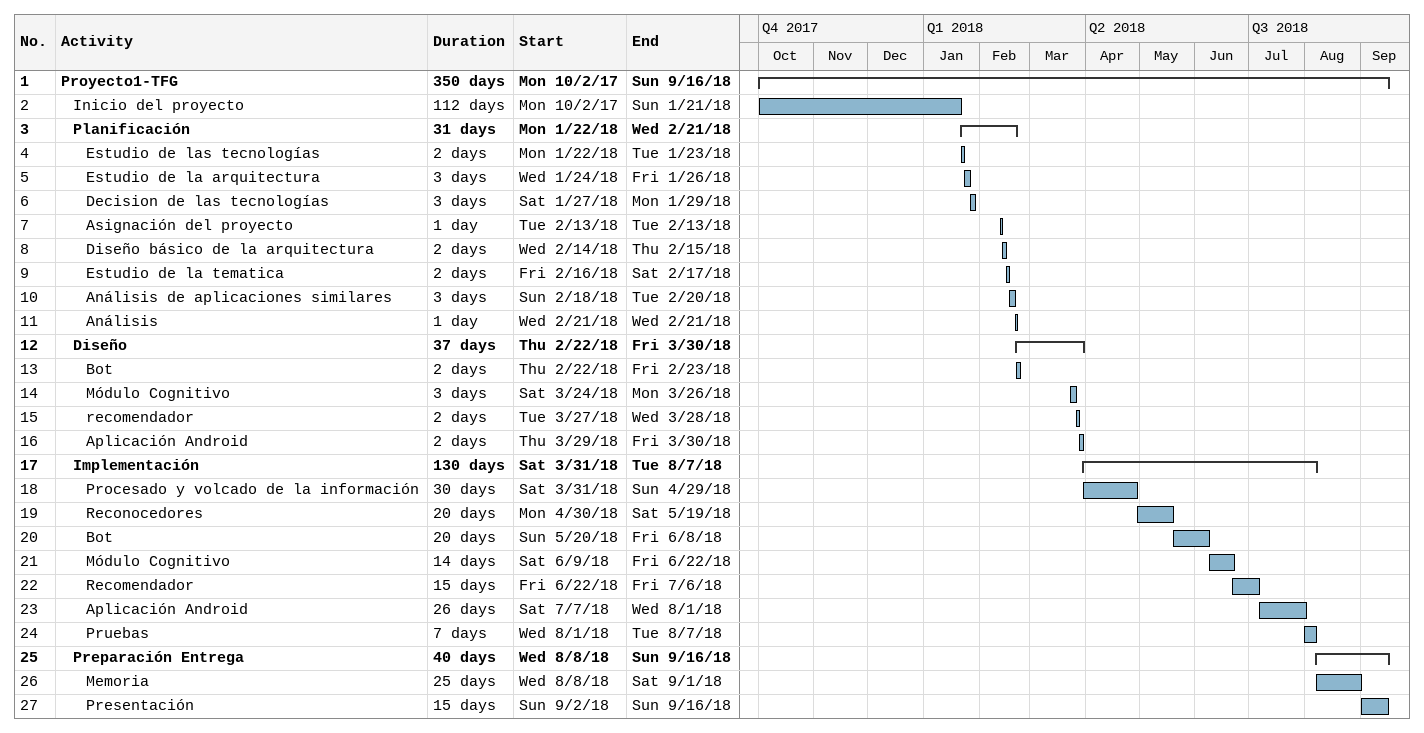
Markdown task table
| ID | Level | Task | Duration | Start | Finish |
|---|---|---|---|---|---|
| 1 | 1 | **Proyecto1-TFG** | 350d | 2017-10-02 | 2018-09-16 |
| 2 | 2 | Inicio del proyecto | 112d | 2017-10-02 | 2018-01-21 |
| 3 | 2 | **Planificación** | 31d | 2018-01-22 | 2018-02-21 |
| 4 | 3 | Estudio de las tecnologías | 2d | 2018-01-22 | 2018-01-23 |
| 5 | 3 | Estudio de la arquitectura | 3d | 2018-01-24 | 2018-01-26 |
| 6 | 3 | Decision de las tecnologías | 3d | 2018-01-27 | 2018-01-29 |
| 7 | 3 | Asignación del proyecto | 1d | 2018-02-13 | 2018-02-13 |
| 8 | 3 | Diseño básico de la arquitectura | 2d | 2018-02-14 | 2018-02-15 |
| 9 | 3 | Estudio de la tematica | 2d | 2018-02-16 | 2018-02-17 |
| 10 | 3 | Análisis de aplicaciones similares | 3d | 2018-02-18 | 2018-02-20 |
| 11 | 3 | Análisis | 1d | 2018-02-21 | 2018-02-21 |
| 12 | 2 | **Diseño** | 37d | 2018-02-22 | 2018-03-30 |
| 13 | 3 | Bot | 2d | 2018-02-22 | 2018-02-23 |
| 14 | 3 | Módulo Cognitivo | 3d | 2018-03-24 | 2018-03-26 |
| 15 | 3 | recomendador | 2d | 2018-03-27 | 2018-03-28 |
| 16 | 3 | Aplicación Android | 2d | 2018-03-29 | 2018-03-30 |
| 17 | 2 | **Implementación** | 130d | 2018-03-31 | 2018-08-07 |
| 18 | 3 | Procesado y volcado de la información | 30d | 2018-03-31 | 2018-04-29 |
| 19 | 3 | Reconocedores | 20d | 2018-04-30 | 2018-05-19 |
| 20 | 3 | Bot | 20d | 2018-05-20 | 2018-06-08 |
| 21 | 3 | Módulo Cognitivo | 14d | 2018-06-09 | 2018-06-22 |
| 22 | 3 | Recomendador | 15d | 2018-06-22 | 2018-07-06 |
| 23 | 3 | Aplicación Android | 26d | 2018-07-07 | 2018-08-01 |
| 24 | 3 | Pruebas | 7d | 2018-08-01 | 2018-08-07 |
| 25 | 2 | **Preparación Entrega** | 40d | 2018-08-08 | 2018-09-16 |
| 26 | 3 | Memoria | 25d | 2018-08-08 | 2018-09-01 |
| 27 | 3 | Presentación | 15d | 2018-09-02 | 2018-09-16 |
